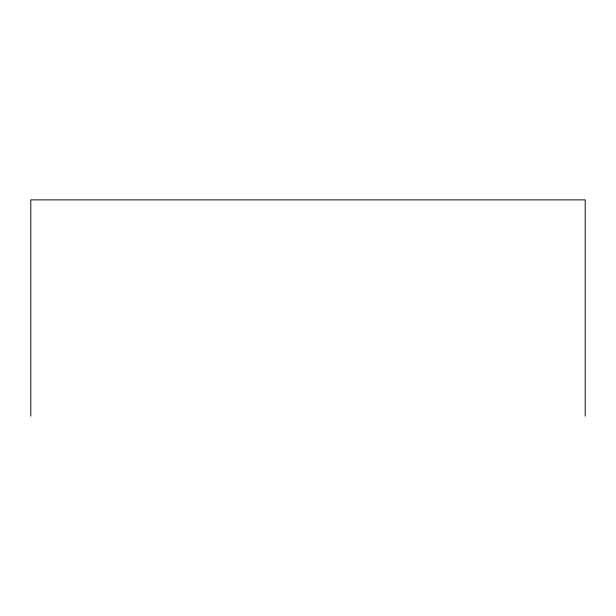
<?xml version="1.0" encoding="UTF-8"?>
<svg xmlns="http://www.w3.org/2000/svg" width="616" height="616" viewBox="0 0 616 616"><rect width="100%" height="100%" fill="white"/><g stroke="black" fill="none" stroke-linecap="round" stroke-linejoin="round"><path stroke-width="0.92" d="M585.2 416.131L585.2 199.869L30.8 199.869L30.8 416.131"/></g></svg>
